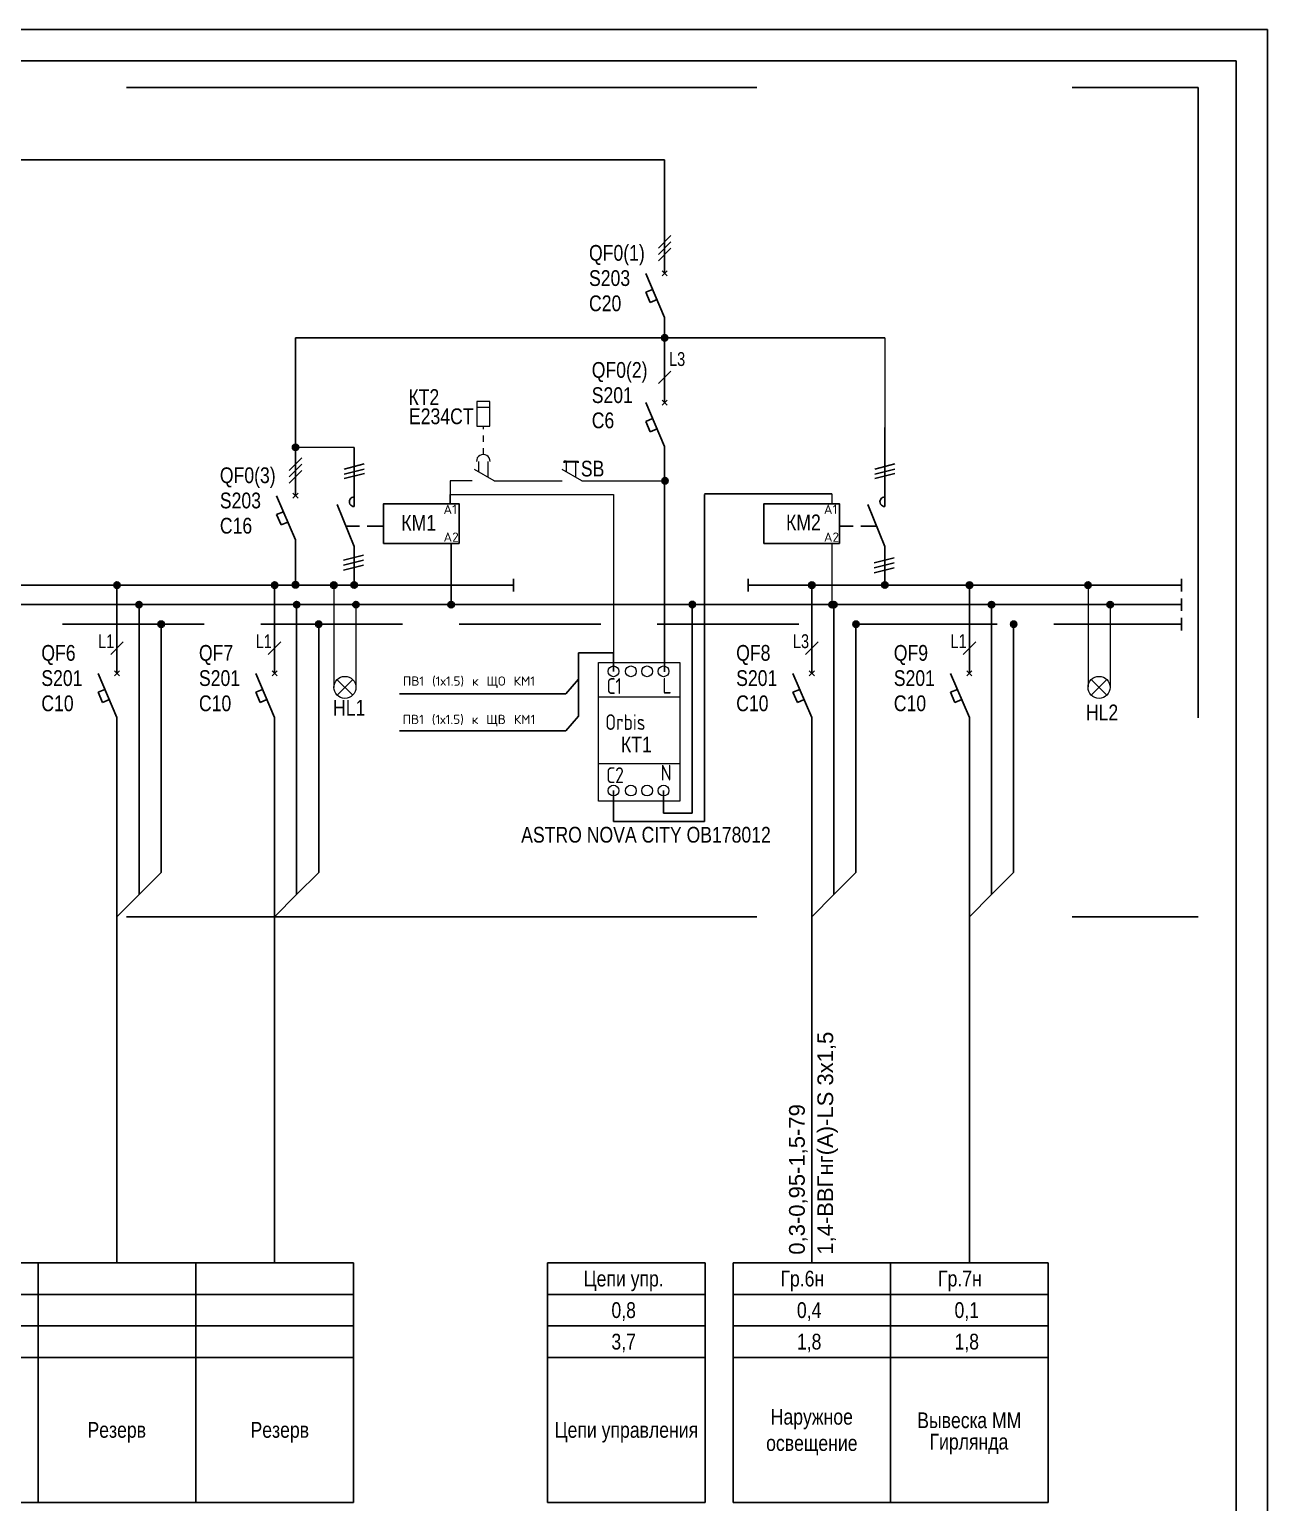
# Model space of a CAD drawing. Header units: metres. Extents: x -1525 to -1043, y -1331 to -1144.
# Drawn here: x -1438.1 to -1418.46, y -1258.49 to -1235.12 of the extents above; entities that cross this region are included whole.
import ezdxf
from ezdxf.enums import TextEntityAlignment as Align

# ---------------------------------------------------------------- set-up
doc = ezdxf.new("R2010")
doc.units = ezdxf.units.M
doc.header["$MEASUREMENT"] = 0
for name, pattern in [('( Hidden )', [0.375, 0.25, -0.125]), ('DGN Style 3', [3.145849, 2.247035, -0.898814]), ('ELPROJECT1', [15, 10, -5])]:
    doc.linetypes.add(name, pattern=pattern)
for name, color, linetype in [('ELPROJECT', 7, 'Continuous'), ('ЭЛЕКТРИК', 7, 'Continuous'), ('ЭО-ЭМ', 7, 'Continuous')]:
    doc.layers.add(name, color=color, linetype=linetype)
doc.layers.add('Level 50', color=7, linetype='Continuous', lineweight=0)
doc.layers.add('ЭС', color=5, linetype='Continuous', lineweight=30)
doc.styles.add('ELPROJECT', font='Arial')
doc.styles.get("Standard").update_dxf_attribs({"font": 'txt.shx', "width": 0.8, "height": 0.0025})
doc.styles.add('Times', font='CS_Gost2304.shx')

# ---------------------------------------------------------------- blocks, each defined once
blk = doc.blocks.new('BLOCK_SWITCH_LINE')
for p, q in [((0, 0), (0, -4)), ((-3, -4), (0, -11)), ((0, -11), (0, -14.5))]:
    blk.add_line(p, q)
blk = doc.blocks.new('BLOCK_SWITCH')
for p, q in [((-0.4, -4.4), (0.4, -3.6)), ((-0.4, -3.6), (0.4, -4.4))]:
    blk.add_line(p, q)
blk.add_blockref('BLOCK_SWITCH_LINE', (0, 0))
blk = doc.blocks.new('BLOCK_AUTOMATIC')
for p, q in [((-3, -7), (-1.9138, -6.5345)), ((-3, -7), (-2.3, -8.6333)), ((-2.3, -8.6333), (-1.2138, -8.1678))]:
    blk.add_line(p, q)
blk.add_blockref('BLOCK_SWITCH', (0, 0))
blk = doc.blocks.new('BLOCK_DOT')
for radius in [0.5, 0.4, 0.3, 0.2, 0.1, 0]:
    blk.add_circle((0, 0), radius)

msp = doc.modelspace()

# ---------------------------------------------------------------- linework, layer by layer
for p, q in [((-1432.94646285, -1243.3213741), (-1433.2184073, -1242.65529124)), ((-1424.52966863, -1243.3213741), (-1424.80161308, -1242.65529124)), ((-1432.94646285, -1243.93625313), (-1432.94646285, -1243.3213741)), ((-1424.52966863, -1243.93621437), (-1424.52966863, -1243.3213741))]:
    msp.add_line(p, q)
at = {"linetype": '( Hidden )'}
for p, q in [((-1432.48841418, -1243.00343471), (-1433.0762693, -1243.00343471)), ((-1424.65947508, -1243.00343471), (-1425.2473302, -1243.00343471))]:
    msp.add_line(p, q, dxfattribs=at)
for points in [[(-1432.48175472, -1243.27479138), (-1431.28342064, -1243.27479138), (-1431.28342064, -1242.64563419), (-1432.48175472, -1242.64563419)], [(-1426.44811993, -1243.27479138), (-1425.24978586, -1243.27479138), (-1425.24978586, -1242.64563419), (-1426.44811993, -1242.64563419)]]:
    msp.add_lwpolyline(points, close=True)
for centre in [(-1432.94646285, -1242.61406561), (-1424.52966863, -1242.61402685)]:
    msp.add_arc(centre, 0.07675621, 87.445893567, 270)
at = {"layer": 'ELPROJECT'}
for p, q in [((-1460.45917925, -1235.12265757), (-1418.45917925, -1235.12265757)), ((-1418.45917925, -1235.12265757), (-1418.45917925, -1264.82265757)), ((-1458.45917925, -1235.62265757), (-1418.95917925, -1235.62265757)), ((-1418.95917925, -1235.62265757), (-1418.95917925, -1264.32265757)), ((-1428.02197551, -1237.19141507), (-1428.02197551, -1238.59141507)), ((-1428.12197551, -1238.59141507), (-1427.92197551, -1238.39141507)), ((-1428.12197551, -1238.69141507), (-1427.92197551, -1238.49141507)), ((-1428.12197551, -1238.79141507), (-1427.92197551, -1238.59141507)), ((-1428.02197551, -1240.04141507), (-1428.02197551, -1241.04141507)), ((-1433.87743002, -1240.7188816), (-1433.87743002, -1242.1188816)), ((-1428.12197551, -1240.7402569), (-1427.92197551, -1240.5402569)), ((-1433.97743002, -1242.1188816), (-1433.77743002, -1241.9188816)), ((-1433.97743002, -1242.2188816), (-1433.77743002, -1242.0188816)), ((-1433.97743002, -1242.3188816), (-1433.77743002, -1242.1188816)), ((-1433.87743002, -1243.2188816), (-1433.87743002, -1243.93125286)), ((-1450.15917925, -1243.93625305), (-1430.42065116, -1243.93625305)), ((-1436.70917925, -1243.93625305), (-1436.70917925, -1244.93625305)), ((-1434.20917925, -1243.93625305), (-1434.20917925, -1244.93625305)), ((-1430.42065116, -1243.83625305), (-1430.42065116, -1244.03625305)), ((-1426.69609531, -1243.83625305), (-1426.69609531, -1244.03625305)), ((-1425.68747379, -1243.93625305), (-1425.68747379, -1244.93625305)), ((-1423.18747379, -1243.93625305), (-1423.18747379, -1244.93625305)), ((-1419.82524675, -1243.83625305), (-1419.82524675, -1244.03625305)), ((-1419.82524675, -1244.14625305), (-1419.82524675, -1244.34625305)), ((-1436.35917925, -1244.24625305), (-1436.35917925, -1248.84625305)), ((-1433.85917925, -1244.24625305), (-1433.85917925, -1248.84625305)), ((-1425.33747379, -1244.24625305), (-1425.33747379, -1248.84625305)), ((-1422.83747379, -1244.24625305), (-1422.83747379, -1248.84625305)), ((-1419.82524675, -1244.45625305), (-1419.82524675, -1244.65625305)), ((-1436.00917925, -1244.55625305), (-1436.00917925, -1248.49625305)), ((-1433.50917925, -1244.55625305), (-1433.50917925, -1248.49625305)), ((-1424.98747379, -1244.55625305), (-1424.98747379, -1248.49625305)), ((-1422.48747379, -1244.55625305), (-1422.48747379, -1248.49625305)), ((-1436.80917925, -1245.03625305), (-1436.60917925, -1244.83625305)), ((-1434.30917925, -1245.03625305), (-1434.10917925, -1244.83625305)), ((-1425.78747379, -1245.03625305), (-1425.58747379, -1244.83625305)), ((-1423.28747379, -1245.03625305), (-1423.08747379, -1244.83625305)), ((-1425.68747379, -1246.38625305), (-1425.68747379, -1254.68625305)), ((-1423.18747379, -1246.38625305), (-1423.18747379, -1254.68625305)), ((-1436.35917925, -1248.84625305), (-1436.00917925, -1248.49625305)), ((-1433.85917925, -1248.84625305), (-1433.50917925, -1248.49625305)), ((-1425.33747379, -1248.84625305), (-1424.98747379, -1248.49625305)), ((-1422.83747379, -1248.84625305), (-1422.48747379, -1248.49625305)), ((-1436.70917925, -1249.19625305), (-1436.35917925, -1248.84625305)), ((-1434.20917925, -1249.19625305), (-1433.85917925, -1248.84625305)), ((-1425.68747379, -1249.19625305), (-1425.33747379, -1248.84625305)), ((-1423.18747379, -1249.19625305), (-1422.83747379, -1248.84625305)), ((-1440.45917925, -1254.68625305), (-1437.95917925, -1254.68625305)), ((-1437.95917925, -1254.68625305), (-1437.95917925, -1258.48625305)), ((-1437.95917925, -1254.68625305), (-1435.45917925, -1254.68625305)), ((-1435.45917925, -1254.68625305), (-1435.45917925, -1258.48625305)), ((-1435.45917925, -1254.68625305), (-1432.95917925, -1254.68625305)), ((-1432.95917925, -1254.68625305), (-1432.95917925, -1258.48625305)), ((-1429.87949693, -1254.68625305), (-1427.37949693, -1254.68625305)), ((-1429.87949693, -1254.68625305), (-1429.87949693, -1258.48625305)), ((-1427.37949693, -1254.68625305), (-1427.37949693, -1258.48625305)), ((-1426.93747379, -1254.68625305), (-1426.93747379, -1258.48625305)), ((-1426.93747379, -1254.68625305), (-1424.43747379, -1254.68625305)), ((-1424.43747379, -1254.68625305), (-1424.43747379, -1258.48625305)), ((-1424.43747379, -1254.68625305), (-1421.93747379, -1254.68625305)), ((-1421.93747379, -1254.68625305), (-1421.93747379, -1258.48625305)), ((-1440.45917925, -1255.18625305), (-1437.95917925, -1255.18625305)), ((-1437.95917925, -1255.18625305), (-1435.45917925, -1255.18625305)), ((-1435.45917925, -1255.18625305), (-1432.95917925, -1255.18625305)), ((-1429.87949693, -1255.18625305), (-1427.37949693, -1255.18625305)), ((-1426.93747379, -1255.18625305), (-1424.43747379, -1255.18625305)), ((-1424.43747379, -1255.18625305), (-1421.93747379, -1255.18625305)), ((-1440.45917925, -1255.68625305), (-1437.95917925, -1255.68625305)), ((-1437.95917925, -1255.68625305), (-1435.45917925, -1255.68625305)), ((-1435.45917925, -1255.68625305), (-1432.95917925, -1255.68625305)), ((-1429.87949693, -1255.68625305), (-1427.37949693, -1255.68625305)), ((-1426.93747379, -1255.68625305), (-1424.43747379, -1255.68625305)), ((-1424.43747379, -1255.68625305), (-1421.93747379, -1255.68625305)), ((-1440.45917925, -1256.18625305), (-1437.95917925, -1256.18625305)), ((-1437.95917925, -1256.18625305), (-1435.45917925, -1256.18625305)), ((-1435.45917925, -1256.18625305), (-1432.95917925, -1256.18625305)), ((-1429.87949693, -1256.18625305), (-1427.37949693, -1256.18625305)), ((-1426.93747379, -1256.18625305), (-1424.43747379, -1256.18625305)), ((-1424.43747379, -1256.18625305), (-1421.93747379, -1256.18625305)), ((-1440.45917925, -1258.48625305), (-1437.95917925, -1258.48625305)), ((-1437.95917925, -1258.48625305), (-1435.45917925, -1258.48625305)), ((-1435.45917925, -1258.48625305), (-1432.95917925, -1258.48625305)), ((-1429.87949693, -1258.48625305), (-1427.37949693, -1258.48625305)), ((-1426.93747379, -1258.48625305), (-1424.43747379, -1258.48625305)), ((-1424.43747379, -1258.48625305), (-1421.93747379, -1258.48625305))]:
    msp.add_line(p, q, dxfattribs=at)
at = {"layer": 'ELPROJECT', "color": 7, "linetype": 'ELPROJECT1'}
for p, q in [((-1451.55917925, -1236.04079828), (-1419.55917925, -1236.04079828)), ((-1419.55917925, -1236.04079828), (-1419.55917925, -1249.19625305)), ((-1451.55917925, -1249.19625305), (-1419.55917925, -1249.19625305))]:
    msp.add_line(p, q, dxfattribs=at)
at = {"layer": 'ELPROJECT', "color": 7, "linetype": 'ByBlock'}
for p, q in [((-1426.69609531, -1243.93625305), (-1419.82524675, -1243.93625305)), ((-1450.15917925, -1244.24625305), (-1419.82524675, -1244.24625305))]:
    msp.add_line(p, q, dxfattribs=at)
at = {"layer": 'ELPROJECT', "color": 7, "linetype": 'DGN Style 3'}
msp.add_line((-1450.15917925, -1244.55625305), (-1419.82524675, -1244.55625305), dxfattribs=at)
at = {"layer": 'Level 50', "color": 18, "linetype": 'Continuous', "lineweight": 13, "ltscale": 100}
msp.add_lwpolyline([(-1429.07073827, -1245.16433325), (-1427.78221766, -1245.16433325), (-1427.78221766, -1247.36281816), (-1429.07073827, -1247.36281816)], close=True, dxfattribs=at)
for points in [[(-1429.07073827, -1245.70619983), (-1427.78221766, -1245.70619983)], [(-1429.07073827, -1246.76452669), (-1427.78221766, -1246.76452669)]]:
    msp.add_lwpolyline(points, dxfattribs=at)
for centre in [(-1428.83373036, -1245.304234), (-1428.55779926, -1245.304234), (-1428.30122845, -1245.304234), (-1428.0398168, -1245.304234), (-1428.83373036, -1247.19604999), (-1428.55779926, -1247.19604999), (-1428.30122845, -1247.19604999), (-1428.0398168, -1247.19604999)]:
    msp.add_circle(centre, 0.08535431, dxfattribs=at)
at = {"layer": 'ЭЛЕКТРИК', "ltscale": 0.5}
for p, q in [((-1433.10638955, -1242.09506055), (-1432.78638955, -1242.01506055)), ((-1433.10638955, -1242.17506055), (-1432.78638955, -1242.09506055)), ((-1424.68959533, -1242.09502179), (-1424.36959533, -1242.01502179)), ((-1424.68959533, -1242.17502179), (-1424.36959533, -1242.09502179)), ((-1433.10525422, -1242.24355456), (-1432.78525422, -1242.16355456)), ((-1424.68846, -1242.2435158), (-1424.36846, -1242.1635158)), ((-1433.11719061, -1243.53964148), (-1432.79719061, -1243.45964148)), ((-1424.7003964, -1243.58279363), (-1424.3803964, -1243.50279363)), ((-1433.11719061, -1243.61964148), (-1432.79719061, -1243.53964148)), ((-1433.11719061, -1243.69951485), (-1432.79719061, -1243.61951485)), ((-1424.7003964, -1243.66279363), (-1424.3803964, -1243.58279363)), ((-1424.7003964, -1243.742667), (-1424.3803964, -1243.662667))]:
    msp.add_line(p, q, dxfattribs=at)
at = {"layer": 'ЭО-ЭМ'}
for p, q in [((-1428.02197551, -1237.19141507), (-1450.00818, -1237.19188706)), ((-1433.87743002, -1240.01417371), (-1432.94646285, -1240.01416638)), ((-1433.87743002, -1240.04126043), (-1433.87743002, -1240.01417371)), ((-1432.94646285, -1240.01416638), (-1428.02197551, -1240.01412762)), ((-1424.52966863, -1240.01412762), (-1428.02273239, -1240.01412762)), ((-1433.87743002, -1240.7188816), (-1433.87743002, -1240.04126043)), ((-1424.52966863, -1242.69078306), (-1424.52966863, -1241.43515246)), ((-1432.94646285, -1242.69082182), (-1432.94646285, -1241.75151806)), ((-1428.02197551, -1242.08963002), (-1428.02197551, -1245.30994909)), ((-1427.38808102, -1242.48750678), (-1425.37295883, -1242.48750678)), ((-1427.38808102, -1247.6870162), (-1427.38808102, -1242.49699321)), ((-1427.58411525, -1247.55542205), (-1427.58411525, -1244.24625305)), ((-1428.83373036, -1245.01118878), (-1429.39016859, -1245.01118878)), ((-1429.39016859, -1245.01118878), (-1429.39016859, -1246.01665332)), ((-1428.83373036, -1245.304234), (-1428.83373036, -1245.01118878)), ((-1429.39016859, -1245.42698154), (-1429.59125526, -1245.65873544)), ((-1429.59125526, -1245.65873544), (-1432.22597163, -1245.65873544)), ((-1429.39016859, -1246.01528955), (-1429.59125526, -1246.24704346)), ((-1429.59125526, -1246.24704346), (-1432.22621293, -1246.24704346)), ((-1436.70917925, -1246.38625305), (-1436.71206991, -1248.05705291)), ((-1434.20917925, -1246.38625305), (-1434.21206991, -1248.05705291)), ((-1428.83373036, -1247.19604999), (-1428.83373036, -1247.6870162)), ((-1428.0398168, -1247.19604999), (-1428.0398168, -1247.55542205)), ((-1428.83373036, -1247.6870162), (-1427.38808102, -1247.6870162)), ((-1428.0398168, -1247.55542205), (-1427.58411525, -1247.55542205)), ((-1436.71191275, -1248.8813341), (-1436.71206991, -1248.05705291)), ((-1434.21191275, -1248.8813341), (-1434.21206991, -1248.05705291)), ((-1436.71191275, -1248.8813341), (-1436.71191275, -1254.68625305)), ((-1434.21191275, -1248.8813341), (-1434.21191275, -1254.68625305))]:
    msp.add_line(p, q, dxfattribs=at)
msp.add_lwpolyline([(-1431.40839123, -1243.27751319), (-1431.40839123, -1244.24625305)], dxfattribs=at)
at = {"layer": 'ЭС', "color": 0, "linetype": 'Continuous', "lineweight": 13}
for p, q in [((-1430.7241864, -1242.28173734), (-1431.04055013, -1242.10218814)), ((-1429.33365783, -1242.28173734), (-1429.65002156, -1242.10218814)), ((-1430.7241864, -1242.28173734), (-1429.65002156, -1242.28173734)), ((-1429.33365783, -1242.28173734), (-1428.01563016, -1242.28173734)), ((-1433.2193706, -1245.43563919), (-1432.96985724, -1245.68108385)), ((-1433.21911725, -1245.68134088), (-1432.9701106, -1245.43538216)), ((-1421.25569409, -1245.43563919), (-1421.00618073, -1245.68108385)), ((-1421.25544073, -1245.68134088), (-1421.00643409, -1245.43538216))]:
    msp.add_line(p, q, dxfattribs=at)
at = {"layer": 'ЭС', "color": 6, "linetype": 'Continuous', "lineweight": 30}
msp.add_line((-1428.83373036, -1245.304234), (-1428.83373036, -1245.304234), dxfattribs=at)
at = {"layer": 'ЭС', "color": 0, "linetype": 'Continuous', "lineweight": 13}
for points in [[(-1424.52966863, -1240.01412762), (-1424.52966863, -1241.43515246)], [(-1430.99991904, -1241.11242165), (-1430.79562676, -1241.11242165)], [(-1432.94646285, -1241.75151806), (-1433.87743002, -1241.75151806)], [(-1430.97440939, -1241.97556792), (-1430.97440939, -1242.13972568)], [(-1430.82395533, -1242.22511444), (-1430.82395533, -1241.97556792)], [(-1429.43342676, -1242.22511444), (-1429.43342676, -1241.97556792), (-1429.58388082, -1241.97556792), (-1429.58388082, -1242.13972568)], [(-1431.07365836, -1242.28173734), (-1431.42358871, -1242.28173734), (-1431.42358871, -1242.64563419)], [(-1431.42358871, -1242.63609006), (-1431.42358871, -1242.49699321), (-1428.83373036, -1242.49699321), (-1428.83373036, -1245.01118878)], [(-1425.37295883, -1242.48750678), (-1425.37295883, -1242.64355502)], [(-1425.36747379, -1244.24625305), (-1425.36747379, -1243.27601581)], [(-1433.26961392, -1243.93625305), (-1433.26961392, -1245.55836152)], [(-1421.30593741, -1243.92625305), (-1421.30593741, -1245.54836152)], [(-1432.91961392, -1244.24625305), (-1432.91961392, -1245.55926119)], [(-1420.95593741, -1244.23625305), (-1420.95593741, -1245.54926119)]]:
    msp.add_lwpolyline(points, dxfattribs=at)
msp.add_lwpolyline([(-1430.99991904, -1241.41617046), (-1430.79562676, -1241.41617046), (-1430.79562676, -1241.02359822), (-1430.99991904, -1241.02359822)], close=True, dxfattribs=at)
at = {"layer": 'ЭС', "color": 0, "linetype": '( Hidden )', "lineweight": 13, "ltscale": 0.4}
msp.add_lwpolyline([(-1430.8977734, -1241.86370265), (-1430.8977734, -1241.41617046)], dxfattribs=at)
at = {"layer": 'ЭС', "color": 0, "linetype": 'Continuous', "lineweight": 30}
for points in [[(-1429.58388082, -1241.97556792), (-1429.61705367, -1241.97556792), (-1429.61705367, -1241.99825939)], [(-1429.58388082, -1241.97556792), (-1429.43342676, -1241.97556792)], [(-1429.43342676, -1241.97556792), (-1429.40025392, -1241.97556792), (-1429.40025392, -1241.99825939)]]:
    msp.add_lwpolyline(points, dxfattribs=at)
at = {"layer": 'ЭС', "color": 0, "linetype": 'Continuous', "lineweight": 13}
for centre in [(-1433.09461392, -1245.55836152), (-1421.13093741, -1245.55836152)]:
    msp.add_circle(centre, 0.175, dxfattribs=at)
msp.add_arc((-1430.89905111, -1241.97181235), 0.10784599, 358.057135701, 181.942864299, dxfattribs=at)

# ---------------------------------------------------------------- block references
at = {"layer": 'ELPROJECT', "xscale": 0.1, "yscale": 0.1, "zscale": 0.1}
for name, p in [('BLOCK_AUTOMATIC', (-1428.02197551, -1238.59141507)), ('BLOCK_DOT', (-1428.02273239, -1240.01412762)), ('BLOCK_AUTOMATIC', (-1428.02197551, -1240.6402569)), ('BLOCK_DOT', (-1433.87749752, -1241.75026597)), ('BLOCK_AUTOMATIC', (-1433.87743002, -1242.1188816)), ('BLOCK_DOT', (-1428.01563016, -1242.28173734)), ('BLOCK_DOT', (-1436.70917925, -1243.93625305)), ('BLOCK_DOT', (-1434.20917925, -1243.93625305)), ('BLOCK_DOT', (-1433.87743002, -1243.93125286)), ('BLOCK_DOT', (-1433.26961392, -1243.93625305)), ('BLOCK_DOT', (-1432.94640883, -1243.93524526)), ('BLOCK_DOT', (-1425.68747379, -1243.93625305)), ('BLOCK_DOT', (-1424.52961461, -1243.9352065)), ('BLOCK_DOT', (-1423.18747379, -1243.93625305)), ('BLOCK_DOT', (-1421.30593741, -1243.93625305)), ('BLOCK_DOT', (-1436.35917925, -1244.24625305)), ('BLOCK_DOT', (-1433.85917925, -1244.24625305)), ('BLOCK_DOT', (-1432.91961392, -1244.24625305)), ('BLOCK_DOT', (-1431.4089447, -1244.24687323)), ('BLOCK_DOT', (-1427.58439322, -1244.24423747)), ('BLOCK_DOT', (-1425.36756013, -1244.24718332)), ('BLOCK_DOT', (-1425.33747379, -1244.24625305)), ('BLOCK_DOT', (-1422.83747379, -1244.24625305)), ('BLOCK_DOT', (-1420.95593741, -1244.24625305)), ('BLOCK_DOT', (-1436.00917925, -1244.55625305)), ('BLOCK_DOT', (-1433.50917925, -1244.55625305)), ('BLOCK_DOT', (-1424.98747379, -1244.55625305)), ('BLOCK_DOT', (-1422.48747379, -1244.55625305)), ('BLOCK_AUTOMATIC', (-1436.70917925, -1244.93625305)), ('BLOCK_AUTOMATIC', (-1434.20917925, -1244.93625305)), ('BLOCK_AUTOMATIC', (-1425.68747379, -1244.93625305)), ('BLOCK_AUTOMATIC', (-1423.18747379, -1244.93625305))]:
    msp.add_blockref(name, p, dxfattribs=at)

# ---------------------------------------------------------------- texts
at = {"layer": 'ELPROJECT', "style": 'ELPROJECT'}
for s, height, width, p in [('QF0(1)', 0.25, 0.8, (-1429.22197551, -1238.79141507)), ('S203', 0.25, 0.8, (-1429.22197551, -1239.19141507)), ('C20', 0.25, 0.8, (-1429.22197551, -1239.59141507)), ('L3', 0.22, 0.75, (-1427.95243918, -1240.460751)), ('QF0(2)', 0.25, 0.8, (-1429.17883284, -1240.64828153)), ('КТ2', 0.25, 0.8, (-1432.0863036, -1241.07880015)), ('S201', 0.25, 0.8, (-1429.17883284, -1241.04828153)), ('E234CT', 0.25, 0.8, (-1432.07779514, -1241.38349266)), ('C6', 0.25, 0.8, (-1429.17883284, -1241.44828153)), ('QF0(3)', 0.25, 0.8, (-1435.07743002, -1242.3188816)), ('SB', 0.25, 0.8, (-1429.3514114, -1242.21322364)), ('S203', 0.25, 0.8, (-1435.07743002, -1242.7188816)), ('КМ1', 0.25, 0.8, (-1432.19873145, -1243.0732585)), ('КМ2', 0.25, 0.8, (-1426.09627612, -1243.06643509)), ('C16', 0.25, 0.8, (-1435.07743002, -1243.1188816)), ('QF6', 0.25, 0.8, (-1437.90917925, -1245.13625305)), ('L1', 0.22, 0.75, (-1437.00917925, -1244.93625305)), ('QF7', 0.25, 0.8, (-1435.40917925, -1245.13625305)), ('L1', 0.22, 0.75, (-1434.50917925, -1244.93625305)), ('QF8', 0.25, 0.8, (-1426.88747379, -1245.13625305)), ('L3', 0.22, 0.75, (-1425.98747379, -1244.93625305)), ('QF9', 0.25, 0.8, (-1424.38747379, -1245.13625305)), ('L1', 0.22, 0.75, (-1423.48747379, -1244.93625305)), ('S201', 0.25, 0.8, (-1437.90917925, -1245.53625305)), ('S201', 0.25, 0.8, (-1435.40917925, -1245.53625305)), ('S201', 0.25, 0.8, (-1426.88747379, -1245.53625305)), ('S201', 0.25, 0.8, (-1424.38747379, -1245.53625305)), ('C10', 0.25, 0.8, (-1437.90917925, -1245.93625305)), ('C10', 0.25, 0.8, (-1435.40917925, -1245.93625305)), ('HL1', 0.25, 0.8, (-1433.28255792, -1246.00657969)), ('C10', 0.25, 0.8, (-1426.88747379, -1245.93625305)), ('C10', 0.25, 0.8, (-1424.38747379, -1245.93625305)), ('HL2', 0.25, 0.8, (-1421.34039086, -1246.08106926)), ('КТ1', 0.25, 0.8, (-1428.71497587, -1246.5898173)), ('ASTRO NOVA CITY OB178012 ', 0.25, 0.8, (-1430.29745953, -1248.02072467)), ('Цепи упр.', 0.25, 0.8, (-1429.30768693, -1255.06125305)), ('Гр.6н', 0.25, 0.8, (-1426.18578379, -1255.06125305)), ('Гр.7н', 0.25, 0.8, (-1423.68578379, -1255.06125305)), ('0,8', 0.25, 0.8, (-1428.86636693, -1255.56125305)), ('0,4', 0.25, 0.8, (-1425.92434379, -1255.56125305)), ('0,1', 0.25, 0.8, (-1423.42434379, -1255.56125305)), ('3,7', 0.25, 0.8, (-1428.86636693, -1256.06125305)), ('1,8', 0.25, 0.8, (-1425.92434379, -1256.06125305)), ('1,8', 0.25, 0.8, (-1423.42434379, -1256.06125305)), ('Наружное', 0.25, 0.8, (-1426.33997379, -1257.25292305)), ('Вывеска ММ', 0.25, 0.8, (-1424.01578339, -1257.30829011)), ('Резерв', 0.25, 0.8, (-1437.17729078, -1257.46125305)), ('Резерв', 0.25, 0.8, (-1434.59125675, -1257.46125305)), ('Цепи управления', 0.25, 0.8, (-1429.76813693, -1257.46125305)), ('освещение', 0.25, 0.8, (-1426.41240379, -1257.66958305)), ('Гирлянда', 0.25, 0.8, (-1423.82050722, -1257.64795819))]:
    msp.add_text(s, height=height, dxfattribs=dict(at, width=width)).set_placement(p)
for s, p in [('1,4-ВВГнг(А)-LS 3х1,5', (-1425.34940646, -1254.55714706)), ('0,3-0,95-1,5-79', (-1425.79940646, -1254.55714706))]:
    msp.add_text(s, height=0.25, rotation=90, dxfattribs=at).set_placement(p)
at = {"layer": 'ЭО-ЭМ'}
for s, height, p in [('А1', 0.146268787, (-1431.53062879, -1242.8075647)), ('А1', 0.146268787, (-1425.49699401, -1242.80756508)), ('А2', 0.146268787, (-1431.53015574, -1243.24789151)), ('А2', 0.146268787, (-1425.49652095, -1243.2478919)), ('ПВ1 (1х1.5) к ЩО КМ1', 0.1462687874, (-1432.17547501, -1245.53134761)), ('ПВ1 (1х1.5) к ЩВ КМ1', 0.1462687874, (-1432.17986696, -1246.13963445))]:
    msp.add_text(s, height=height, dxfattribs=at).set_placement(p)
at = {"layer": 'ЭО-ЭМ', "style": 'Times'}
for s, p in [('С1', (-1428.81904576, -1245.53763615)), ('L', (-1427.98430244, -1245.53121948)), ('N', (-1427.99904831, -1246.91219391)), ('С2', (-1428.80579613, -1246.95114063))]:
    msp.add_text(s, height=0.25, dxfattribs=at).set_placement(p, align=Align.MIDDLE_CENTER)
at = {"layer": 'ЭО-ЭМ', "color": 18, "insert": (-1430.76349972, -1245.98536182), "char_height": 0.2475, "width": 3.8884137425, "attachment_point": 1, "style": 'Times'}
msp.add_mtext('\\pxi7.2696;Orbis ', dxfattribs=at)

doc.saveas('drawing.dxf')
